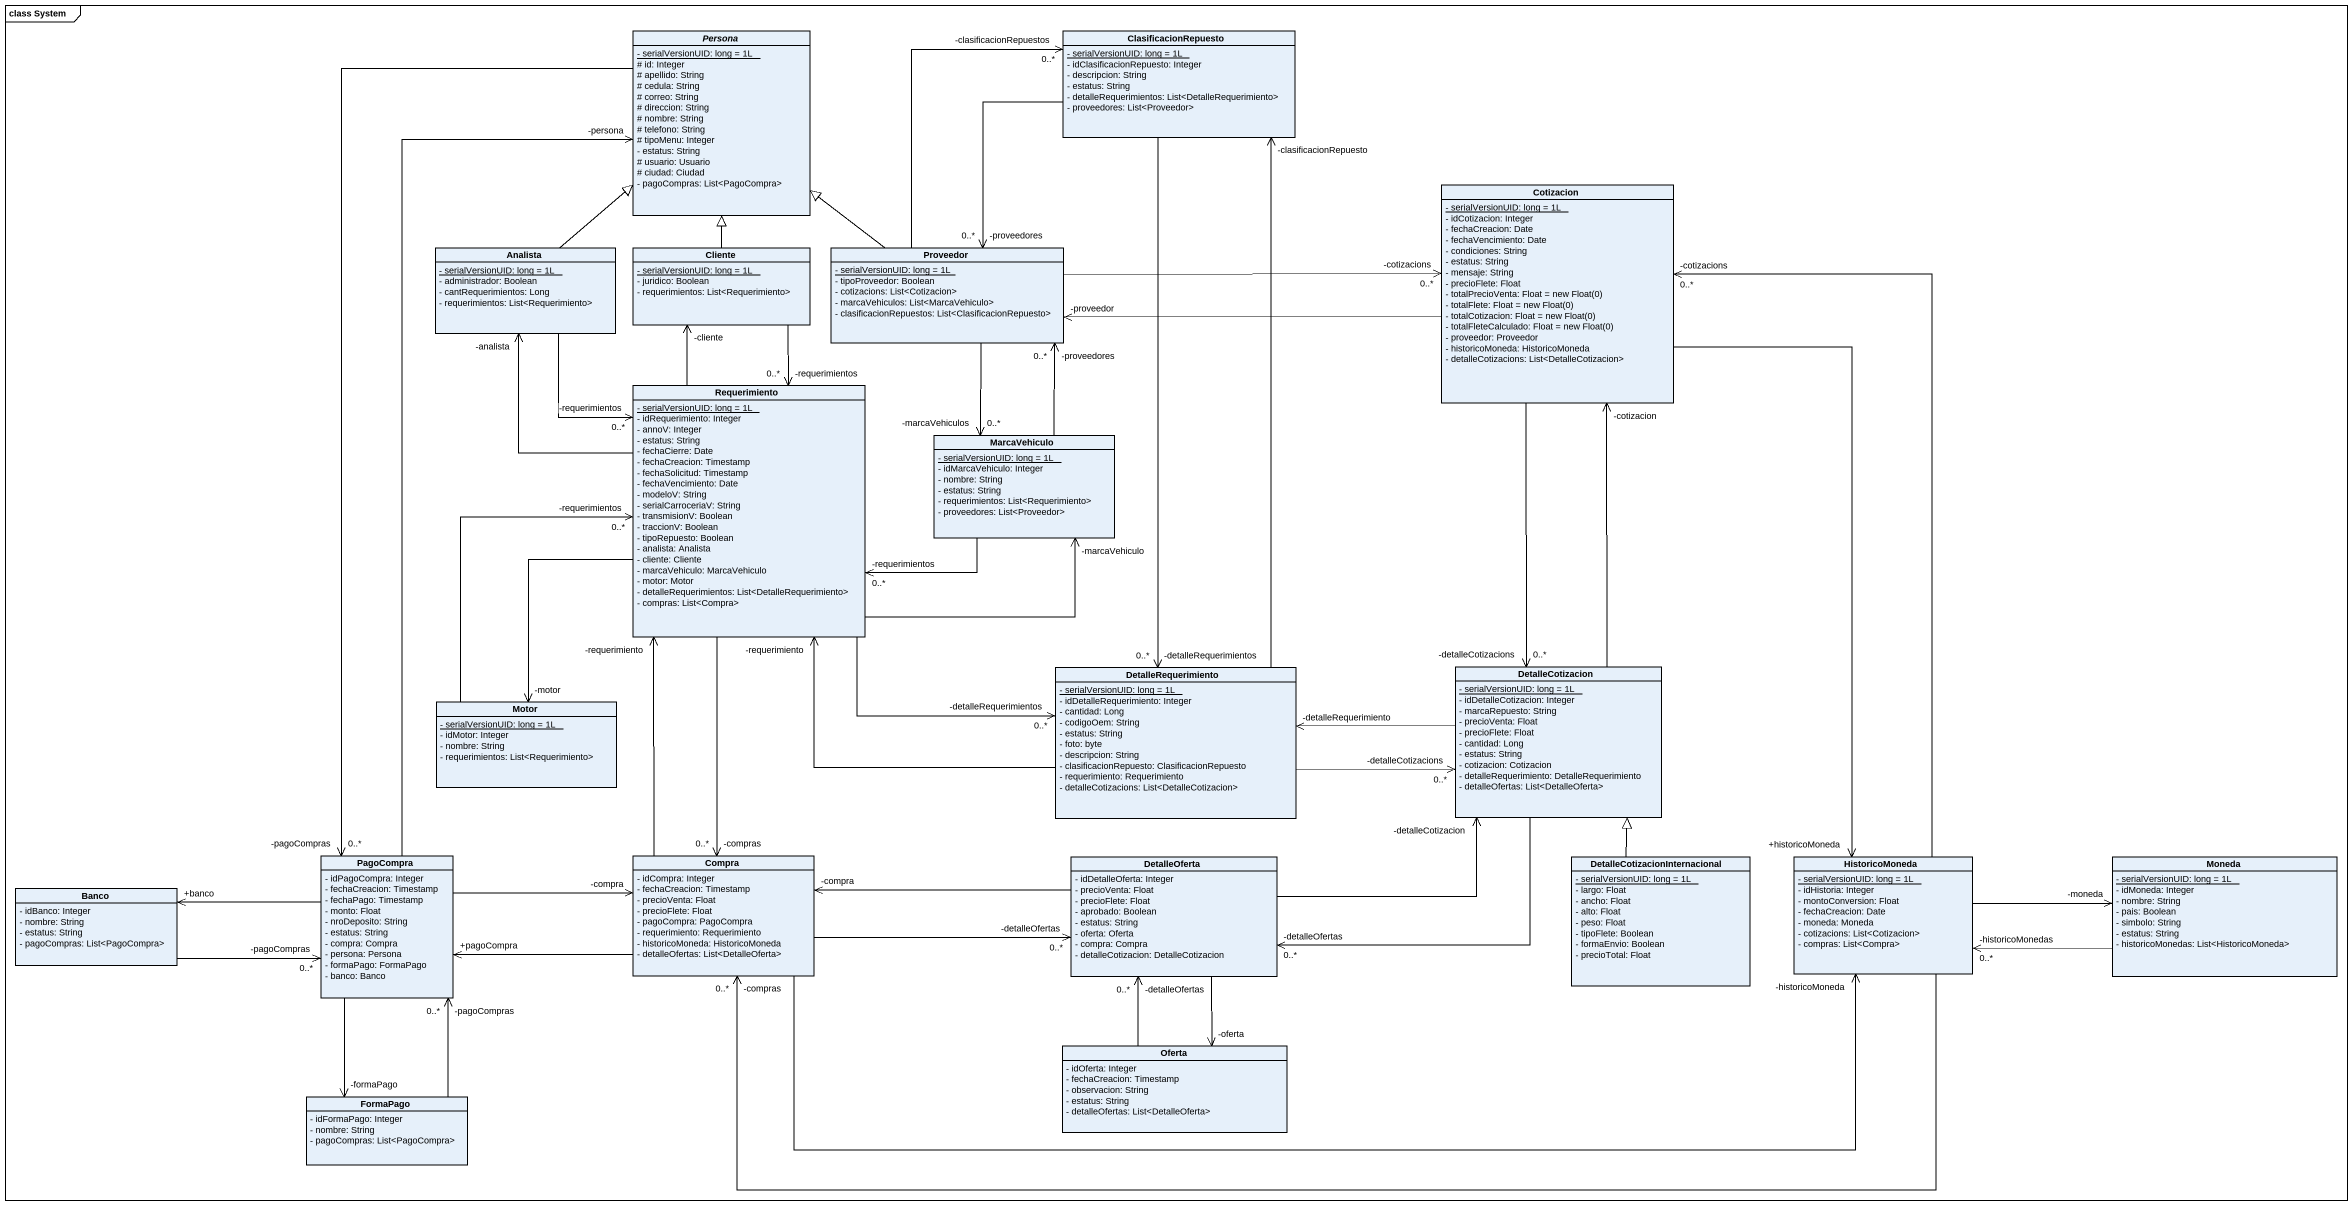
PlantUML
@startuml
mainframe class System
hide circle
hide empty members
skinparam classAttributeIconSize 0
abstract class Persona {
  {static} - serialVersionUID: long = 1L
  # id: Integer
  # apellido: String
  # cedula: String
  # correo: String
  # direccion: String
  # nombre: String
  # telefono: String
  # tipoMenu: Integer
  - estatus: String
  # usuario: Usuario
  # ciudad: Ciudad
  - pagoCompras: List<PagoCompra>
}
class ClasificacionRepuesto {
  {static} - serialVersionUID: long = 1L
  - idClasificacionRepuesto: Integer
  - descripcion: String
  - estatus: String
  - detalleRequerimientos: List<DetalleRequerimiento>
  - proveedores: List<Proveedor>
}
class Cotizacion {
  {static} - serialVersionUID: long = 1L
  - idCotizacion: Integer
  - fechaCreacion: Date
  - fechaVencimiento: Date
  - condiciones: String
  - estatus: String
  - mensaje: String
  - precioFlete: Float
  {field} - totalPrecioVenta: Float = new Float(0)
  {field} - totalFlete: Float = new Float(0)
  {field} - totalCotizacion: Float = new Float(0)
  {field} - totalFleteCalculado: Float = new Float(0)
  - proveedor: Proveedor
  - historicoMoneda: HistoricoMoneda
  - detalleCotizacions: List<DetalleCotizacion>
}
class Analista {
  {static} - serialVersionUID: long = 1L
  - administrador: Boolean
  - cantRequerimientos: Long
  - requerimientos: List<Requerimiento>
}
class Cliente {
  {static} - serialVersionUID: long = 1L
  - juridico: Boolean
  - requerimientos: List<Requerimiento>
}
class Proveedor {
  {static} - serialVersionUID: long = 1L
  - tipoProveedor: Boolean
  - cotizacions: List<Cotizacion>
  - marcaVehiculos: List<MarcaVehiculo>
  - clasificacionRepuestos: List<ClasificacionRepuesto>
}
class Requerimiento {
  {static} - serialVersionUID: long = 1L
  - idRequerimiento: Integer
  - annoV: Integer
  - estatus: String
  - fechaCierre: Date
  - fechaCreacion: Timestamp
  - fechaSolicitud: Timestamp
  - fechaVencimiento: Date
  - modeloV: String
  - serialCarroceriaV: String
  - transmisionV: Boolean
  - traccionV: Boolean
  - tipoRepuesto: Boolean
  - analista: Analista
  - cliente: Cliente
  - marcaVehiculo: MarcaVehiculo
  - motor: Motor
  - detalleRequerimientos: List<DetalleRequerimiento>
  - compras: List<Compra>
}
class MarcaVehiculo {
  {static} - serialVersionUID: long = 1L
  - idMarcaVehiculo: Integer
  - nombre: String
  - estatus: String
  - requerimientos: List<Requerimiento>
  - proveedores: List<Proveedor>
}
class DetalleRequerimiento {
  {static} - serialVersionUID: long = 1L
  - idDetalleRequerimiento: Integer
  - cantidad: Long
  - codigoOem: String
  - estatus: String
  - foto: byte
  - descripcion: String
  - clasificacionRepuesto: ClasificacionRepuesto
  - requerimiento: Requerimiento
  - detalleCotizacions: List<DetalleCotizacion>
}
class DetalleCotizacion {
  {static} - serialVersionUID: long = 1L
  - idDetalleCotizacion: Integer
  - marcaRepuesto: String
  - precioVenta: Float
  - precioFlete: Float
  - cantidad: Long
  - estatus: String
  - cotizacion: Cotizacion
  - detalleRequerimiento: DetalleRequerimiento
  - detalleOfertas: List<DetalleOferta>
}
class Motor {
  {static} - serialVersionUID: long = 1L
  - idMotor: Integer
  - nombre: String
  - requerimientos: List<Requerimiento>
}
class PagoCompra {
  - idPagoCompra: Integer
  - fechaCreacion: Timestamp
  - fechaPago: Timestamp
  - monto: Float
  - nroDeposito: String
  - estatus: String
  - compra: Compra
  - persona: Persona
  - formaPago: FormaPago
  - banco: Banco
}
class Compra {
  - idCompra: Integer
  - fechaCreacion: Timestamp
  - precioVenta: Float
  - precioFlete: Float
  - pagoCompra: PagoCompra
  - requerimiento: Requerimiento
  - historicoMoneda: HistoricoMoneda
  - detalleOfertas: List<DetalleOferta>
}
class DetalleOferta {
  - idDetalleOferta: Integer
  - precioVenta: Float
  - precioFlete: Float
  - aprobado: Boolean
  - estatus: String
  - oferta: Oferta
  - compra: Compra
  - detalleCotizacion: DetalleCotizacion
}
class "DetalleCotizacionInternacional" as DetalleCotizacionInternacion {
  {static} - serialVersionUID: long = 1L
  - largo: Float
  - ancho: Float
  - alto: Float
  - peso: Float
  - tipoFlete: Boolean
  - formaEnvio: Boolean
  - precioTotal: Float
}
class HistoricoMoneda {
  {static} - serialVersionUID: long = 1L
  - idHistoria: Integer
  - montoConversion: Float
  - fechaCreacion: Date
  - moneda: Moneda
  - cotizacions: List<Cotizacion>
  - compras: List<Compra>
}
class Moneda {
  {static} - serialVersionUID: long = 1L
  - idMoneda: Integer
  - nombre: String
  - pais: Boolean
  - simbolo: String
  - estatus: String
  - historicoMonedas: List<HistoricoMoneda>
}
class Banco {
  - idBanco: Integer
  - nombre: String
  - estatus: String
  - pagoCompras: List<PagoCompra>
}
class Oferta {
  - idOferta: Integer
  - fechaCreacion: Timestamp
  - observacion: String
  - estatus: String
  - detalleOfertas: List<DetalleOferta>
}
class FormaPago {
  - idFormaPago: Integer
  - nombre: String
  - pagoCompras: List<PagoCompra>
}
Persona --> "-pagoCompras\n0..*" PagoCompra
ClasificacionRepuesto --> "-proveedores\n0..*" Proveedor
ClasificacionRepuesto --> "-detalleRequerimientos\n0..*" DetalleRequerimiento
Cotizacion -left-> "-proveedor" Proveedor
Cotizacion --> "-detalleCotizacions\n0..*" DetalleCotizacion
Cotizacion --> "+historicoMoneda" HistoricoMoneda
Analista -up-|> Persona
Analista --> "-requerimientos\n0..*" Requerimiento
Cliente -up-|> Persona
Cliente --> "-requerimientos\n0..*" Requerimiento
Proveedor -up-|> Persona
Proveedor -up-> "-clasificacionRepuestos\n0..*" ClasificacionRepuesto
Proveedor -right-> "-cotizacions\n0..*" Cotizacion
Proveedor --> "-marcaVehiculos\n0..*" MarcaVehiculo
Requerimiento -up-> "-analista" Analista
Requerimiento -up-> "-cliente" Cliente
Requerimiento -right-> "-marcaVehiculo" MarcaVehiculo
Requerimiento -right-> "-detalleRequerimientos\n0..*" DetalleRequerimiento
Requerimiento --> "-motor" Motor
Requerimiento --> "-compras\n0..*" Compra
MarcaVehiculo -up-> "-proveedores\n0..*" Proveedor
MarcaVehiculo -left-> "-requerimientos\n0..*" Requerimiento
DetalleRequerimiento -up-> "-clasificacionRepuesto" ClasificacionRepuesto
DetalleRequerimiento -left-> "-requerimiento" Requerimiento
DetalleRequerimiento -right-> "-detalleCotizacions\n0..*" DetalleCotizacion
DetalleCotizacion -up-> "-cotizacion" Cotizacion
DetalleCotizacion -left-> "-detalleRequerimiento" DetalleRequerimiento
DetalleCotizacion -left-> "-detalleOfertas\n0..*" DetalleOferta
Motor -up-> "-requerimientos\n0..*" Requerimiento
PagoCompra -up-> "-persona" Persona
PagoCompra -right-> "-compra" Compra
PagoCompra -left-> "+banco" Banco
PagoCompra --> "-formaPago" FormaPago
Compra -up-> "-requerimiento" Requerimiento
Compra -left-> "+pagoCompra" PagoCompra
Compra -right-> "-detalleOfertas\n0..*" DetalleOferta
Compra -right-> "-historicoMoneda" HistoricoMoneda
DetalleOferta -right-> "-detalleCotizacion" DetalleCotizacion
DetalleOferta -left-> "-compra" Compra
DetalleOferta --> "-oferta" Oferta
DetalleCotizacionInternacion -up-|> DetalleCotizacion
HistoricoMoneda -up-> "-cotizacions\n0..*" Cotizacion
HistoricoMoneda -left-> "-compras\n0..*" Compra
HistoricoMoneda -right-> "-moneda" Moneda
Moneda -left-> "-historicoMonedas\n0..*" HistoricoMoneda
Banco -right-> "-pagoCompras\n0..*" PagoCompra
Oferta -up-> "-detalleOfertas\n0..*" DetalleOferta
FormaPago -up-> "-pagoCompras\n0..*" PagoCompra
@enduml
